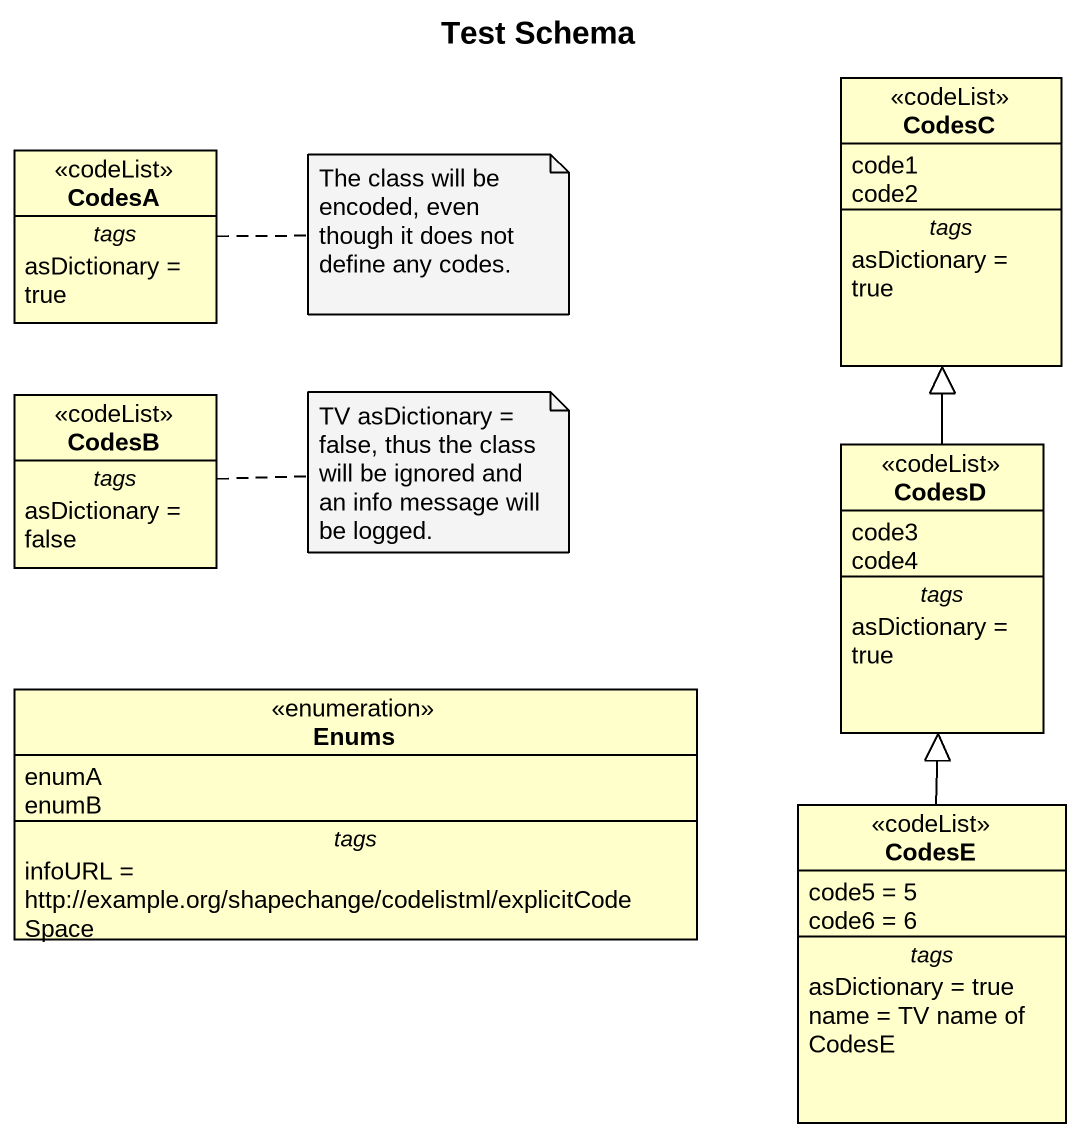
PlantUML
@startuml
title Test Schema
hide circle
hide empty members
class CodesC <<codeList>> {
  code1
  code2
  -- tags --
  asDictionary = true
}
class CodesA <<codeList>> {
  -- tags --
  asDictionary = true
}
class CodesB <<codeList>> {
  -- tags --
  asDictionary = false
}
class CodesD <<codeList>> {
  code3
  code4
  -- tags --
  asDictionary = true
}
enum Enums {
  enumA
  enumB
  -- tags --
  infoURL = http://example.org/shapechange/codelistml/explicitCodeSpace
}
class CodesE <<codeList>> {
  code5 = 5
  code6 = 6
  -- tags --
  asDictionary = true
  name = TV name of CodesE
}
CodesD -up-|> CodesC
CodesE -up-|> CodesD
note right of CodesA : The class will be encoded, even though it does not define any codes.
note right of CodesB : TV asDictionary = false, thus the class will be ignored and an info message will be logged.
@enduml
